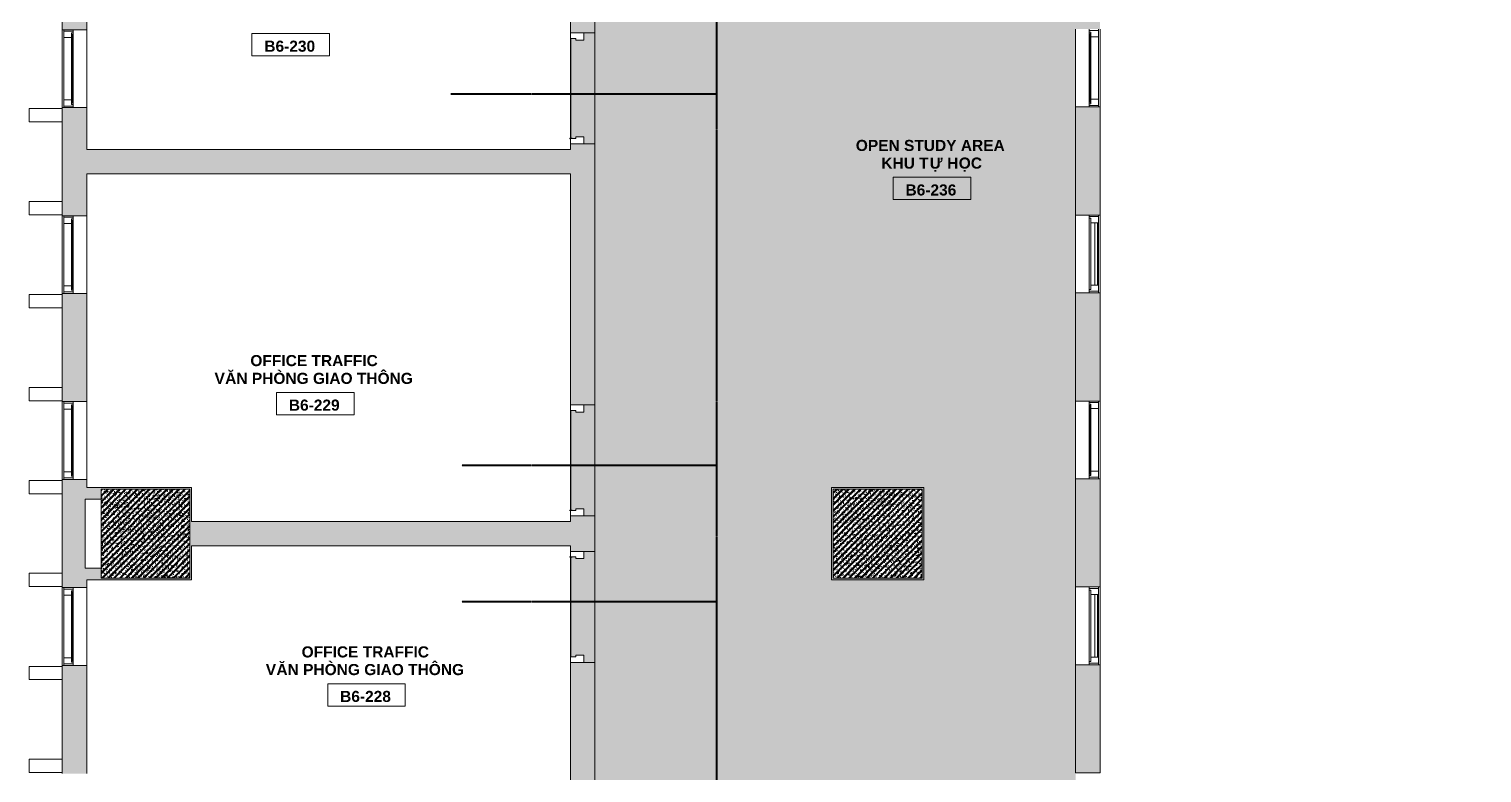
# Model space of a CAD drawing. Header units: millimetres. Extents: x -31340 to 17660, y 19597 to 75297.
# Drawn here: x -31340 to -18242, y 51992 to 58692 of the extents above; entities that cross this region are included whole.
import ezdxf

# ---------------------------------------------------------------- set-up
doc = ezdxf.new("R2010")
doc.units = ezdxf.units.MM
doc.linetypes.add('Dash', pattern=[6.35, 3.175, -3.175])
doc.linetypes.add('dash 1-1', pattern=[2, 1, -1])
for name, color, linetype, lineweight in [('A-AREA-IDEN', 2, 'Continuous', 9), ('A-DETL', 90, 'Continuous', 5), ('A-DOOR', 31, 'Continuous', 5), ('A-DOOR-FRAM', 31, 'Continuous', 5), ('A-FLOR', 192, 'Continuous', 5), ('A-FLOR-PATT', 8, 'Continuous', 5), ('A-GLAZ', 151, 'Continuous', 5), ('A-GLAZ-CWMG', 51, 'Continuous', 5), ('A-GLAZ-HDLN', 1, 'Dash', 5), ('A-WALL', 113, 'Continuous', 5), ('A-WALL-PATT', 111, 'Continuous', 5), ('S-COLS', 52, 'Continuous', 5)]:
    doc.layers.add(name, color=color, linetype=linetype, lineweight=lineweight)
doc.styles.add('Arial_B', font='arialbd.ttf', dxfattribs={"height": 100})
doc.styles.add('Arial_B_1', font='arialbd.ttf', dxfattribs={"height": 100})
pattern_1 = [(50, (0, 0), (63.763904, -5.57885), [6.668, -73.343]), (355, (0, 0), (-12.334876, 66.869514), [5.334, -58.674]), (100.451, (5.314, -0.465), (51.43036, 61.29098), [5.667, -62.332]), (46.184, (0, 17.78), (94.87722, -14.71484), [10.001, -110.014]), (96.636, (7.91, 16.55), (83.09115, 86.5993), [8.5, -93.497]), (351.184, (0, 17.78), (83.09204, 86.59928), [8.001, -88.011]), (21, (8.89, 13.335), (53.064487, -35.792726), [6.667, -73.342]), (326, (8.89, 13.335), (21.63066, 64.46546), [5.334, -58.674]), (71.451, (13.31, 10.35), (74.69646, 28.67237), [5.667, -62.332]), (37.5, (0, 0), (1.080413, 29.594271), [1.676, -56.286, 1.676, -57.887, -58.896]), (37.5, (0, 0), (1.080413, 29.594271), [-117.526, 1.676, -57.22]), (7.5, (0, 0), (23.386368, 35.063507), [1.676, -32.283, 1.676, -54.953, -22.447]), (7.5, (0, 0), (23.386368, 35.063507), [-90.589, 1.676, -20.771]), (327.5, (-19.825, 0), (47.456567, -2.005468), [1.676, -20.549, 1.676, -67.666, -92.011]), (327.5, (-19.825, 0), (47.456567, -2.005468), [-91.567, 1.676, -90.335]), (317.5, (-28.715, 0), (51.844948, 8.89904), [1.676, -27.216, 1.676, -44.374, -65.342]), (317.5, (-28.715, 0), (51.844948, 8.89904), [-74.943, 1.676, -63.665]), (45, (0, 0), (-26.715908, 26.715908), []), (45, (0, 10.89), (-26.715908, 26.715908), [])]

# ---------------------------------------------------------------- blocks, each defined once
blk = doc.blocks.new('DP3-D301 - DP3-D301-9166699-2nd Traffic Floor Plan - Pedestrian')
at = {"layer": 'A-DOOR'}
for p, q in [((447, -94), (447, -113)), ((450, -94), (447, -94)), ((450, -108), (450, -94))]:
    blk.add_line(p, q, dxfattribs=at)
for centre, radius, start, end in [((450, -113), 3, 180, 69.3211), ((450, -113), 3, 238.6638, 311.9935), ((450, -113), 3, 238.6638, 311.9935), ((450, -113), 3, 238.6638, 311.9935), ((450, -113), 3, 238.6638, 311.9935), ((450, -113), 3, 238.6638, 311.9935), ((450, -113), 3, 238.6638, 311.9935), ((450, -113), 3, 238.6638, 311.9935), ((452, -108), 2.19, 183.0662, 239.0753)]:
    blk.add_arc(centre, radius, start, end, dxfattribs=at)
at = {"layer": 'A-DOOR-FRAM'}
for p, q in [((-500, 10), (-435, 10)), ((-435, 10), (-435, -60)), ((435, 10), (500, 10)), ((435, -60), (435, 10)), ((-450, -110), (-500, -110)), ((-450, -60), (-450, -110)), ((-435, -60), (-450, -60)), ((450, -60), (435, -60)), ((450, -94), (450, -60)), ((500, -110), (451, -110))]:
    blk.add_line(p, q, dxfattribs=at)
blk = doc.blocks.new('DP3-D301 - DP3-D301-9166700-2nd Traffic Floor Plan - Pedestrian')
at = {"layer": 'A-DOOR'}
for p, q in [((447, 113), (447, 94)), ((447, 94), (450, 94)), ((450, 94), (450, 108))]:
    blk.add_line(p, q, dxfattribs=at)
for centre, radius, start, end in [((450, 113), 3, 290.6789, 180), ((450, 113), 3, 48.0065, 121.3362), ((450, 113), 3, 48.0065, 121.3362), ((450, 113), 3, 48.0065, 121.3362), ((450, 113), 3, 48.0065, 121.3362), ((450, 113), 3, 48.0065, 121.3362), ((450, 113), 3, 48.0065, 121.3362), ((450, 113), 3, 48.0065, 121.3362), ((452, 108), 2.19, 120.9247, 176.9338)]:
    blk.add_arc(centre, radius, start, end, dxfattribs=at)
at = {"layer": 'A-DOOR-FRAM'}
for p, q in [((-450, 110), (-500, 110)), ((-450, 60), (-450, 110)), ((-435, 60), (-450, 60)), ((-435, -10), (-435, 60)), ((450, 60), (435, 60)), ((435, 60), (435, -10)), ((450, 94), (450, 60)), ((500, 110), (451, 110)), ((-500, -10), (-435, -10)), ((435, -10), (500, -10))]:
    blk.add_line(p, q, dxfattribs=at)
blk = doc.blocks.new('VGU_CLUSTER_W1A - W2A - W3A - W4 - W5C - W6 - VGU_CLUSTER_W1A-8561551-2nd Traffic Floor Plan - Pedestrian')
at = {"layer": 'A-GLAZ', "lineweight": 9}
for p, q in [((-337, 95), (-350, 95)), ((-350, 12), (-337, 12)), ((-337, 95), (-337, 12)), ((-281, 95), (-337, 95)), ((-337, 12), (-337, 95)), ((-337, 12), (-322, 12)), ((-322, 12), (-322, 28)), ((-322, 28), (-281, 28)), ((-281, 28), (-281, 95)), ((281, 88), (-281, 88)), ((-281, 88), (-281, 63)), ((-281, 63), (281, 63)), ((337, 95), (281, 95)), ((281, 95), (281, 28)), ((281, 63), (281, 88)), ((281, 28), (322, 28)), ((322, 28), (322, 12)), ((322, 12), (337, 12)), ((337, 12), (337, 95)), ((350, 95), (337, 95)), ((337, 95), (337, 12)), ((337, 12), (350, 12))]:
    blk.add_line(p, q, dxfattribs=at)
at = {"layer": 'A-GLAZ'}
for p, q in [((-322, 12), (322, 12)), ((281, 95), (-281, 95)), ((-281, 28), (281, 28))]:
    blk.add_line(p, q, dxfattribs=at)
at = {"layer": 'A-GLAZ-HDLN'}
for p in [(-13, 12), (13, 12)]:
    blk.add_line(p, (0, 12), dxfattribs=at)
blk = doc.blocks.new('VGU_CLUSTER_W1C - W2C - VGU_CLUSTER_W1C-8560554-2nd Traffic Floor Plan - Pedestrian')
at = {"layer": 'A-GLAZ', "lineweight": 9}
for p, q in [((-337, 95), (-350, 95)), ((-350, 12), (-337, 12)), ((-337, 95), (-337, 12)), ((-281, 95), (-337, 95)), ((-337, 12), (-337, 95)), ((-337, 12), (-322, 12)), ((-322, 12), (-322, 28)), ((-322, 28), (-281, 28)), ((-281, 28), (-311, 28)), ((-311, 28), (-311, 21)), ((-311, 21), (-251, 21)), ((-251, 21), (-251, 28)), ((251, 28), (251, 21)), ((251, 21), (311, 21)), ((337, 95), (281, 95)), ((281, 28), (322, 28)), ((311, 28), (281, 28)), ((311, 21), (311, 28)), ((322, 28), (322, 12)), ((322, 12), (337, 12)), ((337, 12), (337, 95)), ((350, 95), (337, 95)), ((337, 95), (337, 12)), ((337, 12), (350, 12))]:
    blk.add_line(p, q, dxfattribs=at)
at = {"layer": 'A-GLAZ'}
for p, q in [((-322, 12), (322, 12)), ((-281, 95), (281, 95)), ((-281, 95), (-281, 28)), ((281, 28), (-281, 28)), ((-251, 21), (251, 21)), ((281, 95), (281, 28))]:
    blk.add_line(p, q, dxfattribs=at)
blk = doc.blocks.new('VGU_CLUSTER_W1C - W2C - VGU_CLUSTER_W1C-8570440-2nd Traffic Floor Plan - Pedestrian')
at = {"layer": 'A-GLAZ', "lineweight": 9}
for p, q in [((-350, -12), (-337, -12)), ((-337, -95), (-350, -95)), ((-337, -12), (-322, -12)), ((-337, -95), (-337, -12)), ((-337, -12), (-337, -95)), ((-281, -95), (-337, -95)), ((-322, -12), (-322, -28)), ((-322, -28), (-281, -28)), ((-311, -21), (-251, -21)), ((-311, -28), (-311, -21)), ((-281, -28), (-311, -28)), ((-251, -21), (-251, -28)), ((251, -21), (311, -21)), ((251, -28), (251, -21)), ((281, -28), (322, -28)), ((311, -28), (281, -28)), ((337, -95), (281, -95)), ((311, -21), (311, -28)), ((322, -12), (337, -12)), ((322, -28), (322, -12)), ((337, -12), (337, -95)), ((337, -12), (350, -12)), ((337, -95), (337, -12)), ((350, -95), (337, -95))]:
    blk.add_line(p, q, dxfattribs=at)
at = {"layer": 'A-GLAZ'}
for p, q in [((-322, -12), (322, -12)), ((-281, -28), (281, -28)), ((-281, -28), (-281, -95)), ((281, -95), (-281, -95)), ((-251, -21), (251, -21)), ((281, -28), (281, -95))]:
    blk.add_line(p, q, dxfattribs=at)
blk = doc.blocks.new('Room Tag - Room Tag-8377849-2nd Traffic Floor Plan - Pedestrian')
at = {"layer": 'A-AREA-IDEN'}
for p, q in [((-7, -0.80625), (-7, -4.80625)), ((-7, -0.80625), (7, -0.80625)), ((7, -0.80625), (7, -4.80625)), ((-7, -4.80625), (7, -4.80625))]:
    blk.add_line(p, q, dxfattribs=at)

msp = doc.modelspace()

# ---------------------------------------------------------------- hatches: boundary and pattern name
at = {"layer": 'A-FLOR-PATT'}
h = msp.add_hatch(color=11, dxfattribs=at)
h.paths.add_polyline_path([(-5115, 20117), (-3805, 20117), (-3805, 21062), (-3375, 21062), (-3375, 22637), (-3272, 22637), (-3274, 22638), (-3275, 22640), (-3275, 22699), (-3274, 22701), (-3272, 22702), (-3208, 22702), (-3206, 22701), (-3205, 22699), (-3205, 22690), (-3204, 22688), (-3202, 22687), (-3158, 22687), (-3156, 22686), (-3155, 22684), (-3155, 22640), (-3156, 22638), (-3158, 22637), (-3155, 22637), (-3155, 23584), (-3171, 23584), (-3171, 23587), (-3202, 23587), (-3204, 23586), (-3205, 23584), (-3205, 23575), (-3206, 23573), (-3208, 23572), (-3272, 23572), (-3274, 23573), (-3275, 23575), (-3275, 23634), (-3274, 23636), (-3272, 23637), (-3375, 23637), (-3375, 26947), (-3790, 26947), (-3790, 26932), (-3805, 26932), (-3805, 27762), (-3790, 27762), (-3790, 27747), (-3375, 27747), (-3375, 27847), (-3372, 27847), (-3374, 27848), (-3375, 27850), (-3375, 27894), (-3374, 27896), (-3372, 27897), (-3360, 27897), (-3360, 28497), (-3372, 28497), (-3374, 28498), (-3375, 28500), (-3375, 28544), (-3374, 28546), (-3372, 28547), (-3375, 28547), (-3375, 31072), (2875, 31072), (2875, 24752), (3975, 24752), (3975, 24742), (5975, 24742), (5975, 24752), (6145, 24752), (6145, 31132), (6408, 31132), (6406, 31133), (6405, 31135), (6405, 31194), (6406, 31196), (6408, 31197), (6472, 31197), (6474, 31196), (6475, 31194), (6475, 31185), (6476, 31183), (6479, 31182), (6509, 31182), (6509, 31185), (6525, 31185), (6525, 32979), (6509, 32979), (6509, 32982), (6478, 32982), (6476, 32981), (6475, 32979), (6475, 32970), (6474, 32968), (6472, 32967), (6408, 32967), (6406, 32968), (6405, 32970), (6405, 33029), (6406, 33031), (6408, 33032), (6145, 33032), (6145, 34042), (-2975, 34042), (-2975, 33532), (-3805, 33532), (-3805, 54562), (-2975, 54562), (-2975, 54052), (-1290, 54052), (-1290, 54789), (-1292, 54787), (-1294, 54787), (-1295, 54788), (-1295, 54792), (-1293, 54793), (-1290, 54793), (-1290, 60432), (-1625, 60432), (-1625, 60532), (-1690, 60532), (-1690, 60602), (-1675, 60602), (-1675, 60636), (-1678, 60636), (-1677, 60657), (-1676, 60658), (-1672, 60657), (-1672, 60655), (-1673, 60653), (-1673, 60652), (-1290, 60652), (-1291, 66510), (-1292, 66509), (-1295, 66509), (-1295, 66510), (-1295, 66514), (-1293, 66515), (-1274, 66515), (-1274, 66512), (-1105, 66512), (-1105, 65972), (4458, 65973), (4457, 65974), (4458, 65977), (4458, 65977), (4462, 65977), (4463, 65975), (4463, 65972), (5957, 65972), (5958, 65977), (5959, 65978), (5963, 65977), (5963, 65974), (5962, 65973), (5962, 65972), (8558, 65973), (8557, 65974), (8558, 65977), (8558, 65977), (8562, 65977), (8563, 65975), (8563, 65972), (10057, 65972), (10058, 65977), (10059, 65978), (10063, 65977), (10063, 65974), (10062, 65973), (10062, 65972), (13510, 65972), (13510, 68712), (11640, 68712), (11640, 68812), (11575, 68812), (11575, 68882), (11590, 68882), (11590, 68917), (10693, 68917), (10693, 68916), (10690, 68916), (10690, 68882), (10705, 68882), (10705, 68812), (10640, 68812), (10640, 68712), (10320, 68712), (10320, 68815), (10319, 68813), (10317, 68812), (10258, 68812), (10256, 68813), (10255, 68815), (10255, 68879), (10256, 68881), (10258, 68882), (10267, 68882), (10269, 68883), (10270, 68885), (10270, 68916), (10267, 68916), (10267, 68927), (9370, 68927), (9370, 68885), (9371, 68883), (9373, 68882), (9382, 68882), (9384, 68881), (9385, 68879), (9385, 68815), (9384, 68813), (9382, 68812), (9323, 68812), (9321, 68813), (9320, 68815), (9320, 68712), (5545, 68712), (5545, 68815), (5544, 68813), (5542, 68812), (5483, 68812), (5481, 68813), (5480, 68815), (5480, 68879), (5481, 68881), (5483, 68882), (5492, 68882), (5494, 68883), (5495, 68885), (5495, 68927), (4698, 68927), (4698, 68916), (4695, 68916), (4695, 68885), (4696, 68883), (4698, 68882), (4707, 68882), (4709, 68881), (4710, 68879), (4710, 68815), (4709, 68813), (4707, 68812), (4648, 68812), (4646, 68813), (4645, 68815), (4645, 68712), (-1105, 68712), (-1105, 68312), (-1274, 68312), (-1274, 68309), (-1295, 68310), (-1296, 68310), (-1295, 68315), (-1292, 68315), (-1291, 68314), (-1290, 68314), (-1290, 68712), (-3375, 68712), (-3375, 71542), (-2875, 71542), (-2875, 71492), (-2860, 71492), (-2860, 71422), (-2925, 71422), (-2925, 71412), (-1925, 71412), (-1925, 71422), (-1990, 71422), (-1990, 71492), (-1975, 71492), (-1975, 71526), (-1978, 71526), (-1977, 71547), (-1976, 71548), (-1972, 71547), (-1972, 71544), (-1973, 71543), (-1973, 71542), (-1435, 71542), (-1435, 73062), (-1980, 73062), (-1980, 73132), (-1965, 73132), (-1965, 73182), (-1915, 73182), (-1915, 73192), (-2915, 73192), (-2915, 73182), (-2866, 73182), (-2868, 73184), (-2868, 73186), (-2867, 73187), (-2863, 73187), (-2862, 73185), (-2862, 73166), (-2865, 73166), (-2865, 73132), (-2850, 73132), (-2850, 73062), (-3375, 73062), (-3375, 73832), (-3805, 73832), (-3805, 74777), (-5175, 74777), (-5175, 73062), (-5470, 73062), (-5470, 73132), (-5455, 73132), (-5455, 73166), (-5458, 73166), (-5457, 73187), (-5456, 73188), (-5452, 73187), (-5452, 73184), (-5453, 73183), (-5453, 73182), (-5405, 73182), (-5405, 73192), (-6405, 73192), (-6405, 73182), (-6355, 73182), (-6355, 73132), (-6340, 73132), (-6340, 73062), (-6405, 73062), (-6405, 71542), (-5175, 71542), (-5175, 68702), (-5890, 68702), (-5890, 68712), (-7090, 68712), (-7090, 68702), (-8290, 68702), (-8290, 68712), (-9490, 68712), (-9490, 68702), (-10205, 68702), (-10205, 68712), (-11390, 68712), (-11390, 69677), (-11539, 69677), (-11537, 69675), (-11537, 69673), (-11538, 69672), (-11542, 69672), (-11543, 69674), (-11543, 69677), (-12830, 69677), (-12830, 68712), (-20045, 68712), (-20045, 69677), (-20224, 69677), (-20222, 69675), (-20222, 69673), (-20223, 69672), (-20227, 69672), (-20228, 69674), (-20228, 69677), (-21722, 69677), (-21722, 69672), (-21723, 69671), (-21727, 69672), (-21728, 69674), (-21727, 69676), (-21727, 69677), (-21905, 69677), (-21905, 68712), (-23495, 68712), (-23495, 70787), (-24439, 70787), (-24437, 70785), (-24437, 70783), (-24438, 70782), (-24442, 70782), (-24443, 70784), (-24443, 70803), (-24440, 70803), (-24440, 70837), (-24455, 70837), (-24455, 70907), (-24390, 70907), (-24390, 71002), (-25390, 71002), (-25390, 70907), (-25325, 70907), (-25325, 70837), (-25340, 70837), (-25340, 70787), (-26240, 70787), (-26240, 68707), (-26340, 68707), (-26340, 68642), (-26410, 68642), (-26410, 68657), (-26455, 68657), (-26455, 67760), (-26444, 67760), (-26444, 67757), (-26410, 67757), (-26410, 67772), (-26340, 67772), (-26340, 67707), (-26240, 67707), (-26240, 65357), (-26340, 65357), (-26340, 65292), (-26406, 65292), (-26406, 65307), (-26455, 65307), (-26455, 64410), (-26444, 64410), (-26444, 64407), (-26406, 64407), (-26406, 64422), (-26340, 64422), (-26340, 64357), (-26240, 64357), (-26240, 64037), (-26340, 64037), (-26340, 63972), (-26410, 63972), (-26410, 63987), (-26444, 63987), (-26444, 63984), (-26455, 63984), (-26455, 63087), (-26410, 63087), (-26410, 63102), (-26340, 63102), (-26340, 63037), (-26240, 63037), (-26240, 60552), (-26056, 60552), (-26058, 60554), (-26058, 60556), (-26057, 60557), (-26053, 60557), (-26052, 60555), (-26052, 60536), (-26055, 60536), (-26055, 60502), (-26040, 60502), (-26040, 60432), (-26240, 60432), (-26240, 58657), (-26340, 58657), (-26340, 58592), (-26410, 58592), (-26410, 58607), (-26455, 58607), (-26455, 57710), (-26444, 57710), (-26444, 57707), (-26410, 57707), (-26410, 57722), (-26340, 57722), (-26340, 57657), (-26240, 57657), (-26240, 55307), (-26340, 55307), (-26340, 55242), (-26410, 55242), (-26410, 55257), (-26455, 55257), (-26455, 54360), (-26444, 54360), (-26444, 54357), (-26410, 54357), (-26410, 54372), (-26340, 54372), (-26340, 54307), (-26240, 54307), (-26240, 53987), (-26340, 53987), (-26340, 53922), (-26410, 53922), (-26410, 53937), (-26444, 53937), (-26444, 53934), (-26455, 53934), (-26455, 53037), (-26410, 53037), (-26410, 53052), (-26340, 53052), (-26340, 52987), (-26240, 52987), (-26240, 48607), (-26340, 48607), (-26340, 48542), (-26410, 48542), (-26410, 48557), (-26455, 48557), (-26455, 47660), (-26444, 47660), (-26444, 47657), (-26410, 47657), (-26410, 47672), (-26340, 47672), (-26340, 47607), (-26240, 47607), (-26240, 47287), (-26340, 47287), (-26340, 47222), (-26410, 47222), (-26410, 47237), (-26444, 47237), (-26444, 47234), (-26455, 47234), (-26455, 46337), (-26410, 46337), (-26410, 46352), (-26340, 46352), (-26340, 46287), (-26240, 46287), (-26240, 41907), (-26340, 41907), (-26340, 41842), (-26410, 41842), (-26410, 41857), (-26455, 41857), (-26455, 40960), (-26444, 40960), (-26444, 40957), (-26410, 40957), (-26410, 40972), (-26340, 40972), (-26340, 40907), (-26240, 40907), (-26240, 40587), (-26340, 40587), (-26340, 40522), (-26410, 40522), (-26410, 40537), (-26444, 40537), (-26444, 40534), (-26455, 40534), (-26455, 39637), (-26410, 39637), (-26410, 39652), (-26340, 39652), (-26340, 39587), (-26240, 39587), (-26240, 35207), (-26340, 35207), (-26340, 35142), (-26410, 35142), (-26410, 35157), (-26455, 35157), (-26455, 34260), (-26444, 34260), (-26444, 34257), (-26410, 34257), (-26410, 34272), (-26340, 34272), (-26340, 34207), (-26240, 34207), (-26240, 33887), (-26340, 33887), (-26340, 33822), (-26410, 33822), (-26410, 33837), (-26444, 33837), (-26444, 33834), (-26455, 33834), (-26455, 32937), (-26410, 32937), (-26410, 32952), (-26340, 32952), (-26340, 32887), (-26240, 32887), (-26240, 28507), (-26340, 28507), (-26340, 28442), (-26410, 28442), (-26410, 28457), (-26455, 28457), (-26455, 27560), (-26444, 27560), (-26444, 27557), (-26410, 27557), (-26410, 27572), (-26340, 27572), (-26340, 27507), (-26240, 27507), (-26240, 27187), (-26340, 27187), (-26340, 27122), (-26410, 27122), (-26410, 27137), (-26444, 27137), (-26444, 27134), (-26455, 27134), (-26455, 26237), (-26410, 26237), (-26410, 26252), (-26340, 26252), (-26340, 26187), (-26240, 26187), (-26240, 24107), (-25355, 24107), (-25355, 24007), (-25290, 24007), (-25290, 23937), (-25305, 23937), (-25305, 23891), (-24408, 23891), (-24408, 23903), (-24405, 23903), (-24405, 23937), (-24420, 23937), (-24420, 24007), (-24355, 24007), (-24355, 24107), (-24105, 24107), (-24105, 31072), (-23275, 31072), (-23275, 30077), (-23126, 30077), (-23128, 30079), (-23128, 30081), (-23127, 30082), (-23123, 30082), (-23122, 30080), (-23122, 30077), (-21628, 30078), (-21627, 30082), (-21626, 30083), (-21622, 30082), (-21622, 30079), (-21623, 30078), (-21623, 30077), (-21475, 30077), (-21475, 31072), (-12095, 31072), (-12095, 30077), (-11947, 30078), (-11948, 30079), (-11947, 30082), (-11947, 30082), (-11943, 30082), (-11942, 30080), (-11942, 30077), (-10448, 30077), (-10447, 30082), (-10446, 30083), (-10442, 30082), (-10442, 30079), (-10443, 30078), (-10443, 30077), (-10295, 30077), (-10295, 31072), (-6625, 31072), (-6625, 31352), (-6525, 31352), (-6525, 31417), (-6455, 31417), (-6455, 31402), (-6421, 31402), (-6421, 31405), (-6400, 31404), (-6399, 31404), (-6400, 31399), (-6402, 31399), (-6404, 31400), (-6405, 31400), (-6405, 31072), (-5175, 31072), (-5175, 26557), (-6920, 26557), (-6920, 24957), (-5175, 24957), (-5175, 20117)])
h.paths.add_polyline_path([(-3158, 23587), (-3155, 23587), (-3155, 23588), (-3155, 23637), (-3158, 23637), (-3156, 23636), (-3155, 23634), (-3155, 23589), (-3156, 23588), (-3158, 23587)])
h.paths.add_polyline_path([(-3555, 30424), (-3555, 30445), (-3515, 30471), (-3504, 30478), (-3494, 30488), (-3491, 30497), (-3490, 30507), (-3490, 30530), (-3555, 30530), (-3555, 30548), (-3407, 30548), (-3407, 30484), (-3411, 30455), (-3416, 30446), (-3425, 30439), (-3436, 30434), (-3448, 30433), (-3462, 30435), (-3474, 30443), (-3483, 30455), (-3488, 30474), (-3496, 30463), (-3515, 30448), (-3520, 30445)])
h.paths.add_polyline_path([(-3448, 30451), (-3438, 30454), (-3432, 30459), (-3427, 30469), (-3425, 30484), (-3425, 30530), (-3471, 30530), (-3471, 30488), (-3469, 30467), (-3461, 30455), (-3454, 30453)])
h.paths.add_polyline_path([(-3407, 30580), (-3555, 30580), (-3555, 30599), (-3485, 30599), (-3485, 30677), (-3555, 30677), (-3555, 30696), (-3407, 30696), (-3407, 30677), (-3467, 30677), (-3467, 30599), (-3407, 30599)])
h.paths.add_polyline_path([(6522, 31132), (6525, 31132), (6525, 31134), (6525, 31133)])
h.paths.add_polyline_path([(6525, 31179), (6525, 31182), (6524, 31182), (6522, 31182), (6524, 31181), (6525, 31179)])
h.paths.add_polyline_path([(6524, 32982), (6525, 32983), (6525, 32984), (6524, 32983), (6522, 32982)])
h.paths.add_polyline_path([(6525, 33029), (6525, 33032), (6522, 33032), (6524, 33031)])
h.paths.add_polyline_path([(-6455, 33187), (-6525, 33187), (-6525, 33252), (-6625, 33252), (-6625, 33532), (-10605, 33532), (-10605, 35747), (-23275, 35747), (-23275, 33532), (-24105, 33532), (-24105, 34362), (-23495, 34362), (-23495, 35747), (-24105, 35747), (-24105, 35967), (-21905, 35967), (-21905, 61417), (-23275, 61417), (-23275, 60432), (-24270, 60432), (-24270, 60502), (-24255, 60502), (-24255, 60536), (-24258, 60536), (-24257, 60557), (-24256, 60558), (-24252, 60557), (-24252, 60555), (-24253, 60553), (-24253, 60552), (-24105, 60552), (-24105, 61637), (-21905, 61637), (-21905, 66412), (-5175, 66412), (-5175, 60652), (-3805, 60652), (-3805, 61262), (-2975, 61262), (-2975, 60652), (-2575, 60652), (-2575, 60602), (-2560, 60602), (-2560, 60532), (-2625, 60532), (-2625, 60432), (-5175, 60432), (-5175, 33532), (-6405, 33532), (-6405, 33203), (-6403, 33205), (-6401, 33205), (-6400, 33204), (-6400, 33200), (-6402, 33199), (-6421, 33199), (-6421, 33202), (-6455, 33202), (-6455, 33199)])
h.paths.add_polyline_path([(-16490, 33532), (-17305, 33532), (-17305, 34362), (-16475, 34362), (-16475, 33532)])
h.paths.add_polyline_path([(-23290, 40332), (-24105, 40332), (-24105, 41162), (-23275, 41162), (-23275, 40332)])
h.paths.add_polyline_path([(-3985, 46554), (-3985, 46575), (-3945, 46601), (-3934, 46608), (-3924, 46618), (-3921, 46627), (-3920, 46637), (-3920, 46660), (-3985, 46660), (-3985, 46678), (-3837, 46678), (-3837, 46614), (-3841, 46585), (-3846, 46576), (-3855, 46569), (-3866, 46564), (-3878, 46563), (-3892, 46565), (-3904, 46573), (-3913, 46585), (-3918, 46604), (-3926, 46593), (-3945, 46578), (-3950, 46575)])
h.paths.add_polyline_path([(-3878, 46581), (-3869, 46583), (-3862, 46589), (-3857, 46599), (-3855, 46618), (-3855, 46660), (-3902, 46660), (-3901, 46614), (-3899, 46597), (-3891, 46585), (-3884, 46583)])
h.paths.add_polyline_path([(-3837, 46710), (-3985, 46710), (-3985, 46729), (-3915, 46729), (-3915, 46807), (-3985, 46807), (-3985, 46826), (-3837, 46826), (-3837, 46807), (-3897, 46807), (-3897, 46729), (-3837, 46729)])
h.paths.add_polyline_path([(-23290, 47032), (-24105, 47032), (-24105, 47862), (-23275, 47862), (-23275, 47032)])
h.paths.add_polyline_path([(-24105, 53732), (-24105, 54562), (-23275, 54562), (-23275, 53732), (-24090, 53732)])
h.paths.add_polyline_path([(-3790, 65882), (-3805, 65882), (-3805, 66412), (-2975, 66412), (-2975, 65882), (-3349, 65882)])
h.paths.add_polyline_path([(-24083, 65882), (-24105, 65882), (-24105, 66412), (-23275, 66412), (-23275, 65882), (-23495, 65882)])
h.paths.add_polyline_path([(6160, 67532), (6145, 67532), (6145, 68347), (6975, 68347), (6975, 67532), (6960, 67532)])
h.paths.add_polyline_path([(-2833, 68532), (-2851, 68532), (-2851, 68680), (-2787, 68680), (-2758, 68676), (-2748, 68670), (-2742, 68662), (-2737, 68651), (-2736, 68639), (-2738, 68625), (-2746, 68613), (-2758, 68604), (-2777, 68599), (-2766, 68591), (-2751, 68572), (-2727, 68532), (-2748, 68532), (-2771, 68568), (-2781, 68583), (-2791, 68593), (-2800, 68596), (-2810, 68597), (-2833, 68597), (-2833, 68596)])
h.paths.add_polyline_path([(-2883, 68532), (-2902, 68532), (-2902, 68602), (-2980, 68602), (-2980, 68532), (-2999, 68532), (-2999, 68680), (-2980, 68680), (-2980, 68620), (-2902, 68620), (-2902, 68680), (-2883, 68680), (-2883, 68597)])
h.paths.add_polyline_path([(-2833, 68615), (-2787, 68616), (-2770, 68618), (-2758, 68626), (-2754, 68639), (-2756, 68648), (-2762, 68655), (-2772, 68660), (-2791, 68662), (-2833, 68662)])
h.paths.add_polyline_path([(4745, 68932), (6145, 68932), (6145, 71422), (5545, 71422), (5545, 71525), (5544, 71523), (5542, 71522), (5483, 71522), (5481, 71523), (5480, 71525), (5480, 71589), (5481, 71591), (5483, 71592), (5492, 71592), (5494, 71593), (5495, 71595), (5495, 71639), (5496, 71641), (5498, 71642), (5542, 71642), (5544, 71641), (5545, 71639), (5545, 71642), (6145, 71642), (6145, 74777), (4545, 74777), (4545, 71642), (4645, 71642), (4645, 71639), (4646, 71641), (4648, 71642), (4692, 71642), (4694, 71640), (4695, 71640), (4694, 71642), (4692, 71644), (4692, 71646), (4693, 71647), (4697, 71647), (4698, 71645), (4698, 71626), (4695, 71626), (4695, 71595), (4696, 71593), (4698, 71592), (4707, 71592), (4709, 71591), (4710, 71589), (4710, 71525), (4709, 71523), (4707, 71522), (4648, 71522), (4646, 71523), (4645, 71525), (4645, 71422), (4545, 71422), (4545, 68932), (4694, 68932), (4692, 68934), (4692, 68936), (4693, 68937), (4697, 68937), (4698, 68935), (4698, 68932)])
h.paths.add_polyline_path([(6085, 69102), (5585, 69102), (5585, 71102), (6085, 71102), (6085, 70217)])
h.paths.add_polyline_path([(5901, 71817), (5585, 71817), (5585, 73817), (6085, 73817), (6085, 71817)])
at = {"layer": 'A-WALL-PATT'}
h = msp.add_hatch(color=256, dxfattribs=at)
h.paths.add_polyline_path([(-21685, 35967), (-21685, 36217), (-21905, 36217), (-21905, 35967), (-21849, 35967)])
h.paths.add_polyline_path([(-21905, 36917), (-21685, 36917), (-21685, 37892), (-21905, 37892), (-21905, 37380)])
h.paths.add_polyline_path([(-21905, 38592), (-21685, 38592), (-21685, 39567), (-21905, 39567)])
h.paths.add_polyline_path([(-21685, 40267), (-21685, 41242), (-21905, 41242), (-21905, 40267), (-21849, 40267)])
h.paths.add_polyline_path([(-21849, 41942), (-21685, 41942), (-21685, 42917), (-21905, 42917), (-21905, 41942)])
h.paths.add_polyline_path([(-21685, 43617), (-21685, 44592), (-21905, 44592), (-21905, 43617)])
h.paths.add_polyline_path([(-21905, 45292), (-21685, 45292), (-21685, 46267), (-21905, 46267)])
h.paths.add_polyline_path([(-21905, 46967), (-21685, 46967), (-21685, 47942), (-21905, 47942)])
h.paths.add_polyline_path([(-21905, 48642), (-21685, 48642), (-21685, 49617), (-21905, 49617), (-21905, 49108)])
h.paths.add_polyline_path([(-21905, 50317), (-21685, 50317), (-21685, 51292), (-21905, 51292)])
h.paths.add_polyline_path([(-21685, 51992), (-21685, 52967), (-21905, 52967), (-21905, 51992)])
h.paths.add_polyline_path([(-21905, 53667), (-21685, 53667), (-21685, 54642), (-21905, 54642), (-21905, 53799)])
h.paths.add_polyline_path([(-21685, 55342), (-21685, 56317), (-21905, 56317), (-21905, 55342)])
h.paths.add_polyline_path([(-21905, 57017), (-21685, 57017), (-21685, 57992), (-21905, 57992)])
h.paths.add_polyline_path([(-21849, 58692), (-21685, 58692), (-21685, 59667), (-21905, 59667), (-21905, 58692)])
h.paths.add_polyline_path([(-21849, 60367), (-21685, 60367), (-21685, 62182), (-21905, 62182), (-21905, 60367)])
h = msp.add_hatch(color=256, dxfattribs=at)
h.paths.add_polyline_path([(-31040, 54562), (-30820, 54562), (-30820, 54636), (-31040, 54636)])
h.paths.add_polyline_path([(-31040, 55336), (-30820, 55336), (-30820, 56311), (-31040, 56311), (-31040, 56144)])
h.paths.add_polyline_path([(-30820, 57011), (-30820, 57986), (-31040, 57986), (-31040, 57011)])
h.paths.add_polyline_path([(-30820, 58686), (-30820, 59661), (-31040, 59661), (-31040, 58686)])
h.paths.add_polyline_path([(-30820, 60361), (-30820, 60432), (-31040, 60432), (-31040, 60361)])
h = msp.add_hatch(color=256, dxfattribs=at)
h.paths.add_polyline_path([(-26240, 35967), (-26240, 39587), (-26460, 39587), (-26460, 35967)])
h.paths.add_polyline_path([(-26460, 40587), (-26240, 40587), (-26240, 40907), (-26460, 40907), (-26460, 40605)])
h.paths.add_polyline_path([(-26240, 41907), (-26240, 46287), (-26460, 46287), (-26460, 41907)])
h.paths.add_polyline_path([(-26240, 47287), (-26240, 47607), (-26460, 47607), (-26460, 47287)])
h.paths.add_polyline_path([(-26460, 48607), (-26240, 48607), (-26240, 52987), (-26460, 52987), (-26460, 49108)])
h.paths.add_polyline_path([(-26460, 53987), (-26240, 53987), (-26240, 54307), (-26460, 54307), (-26460, 54037)])
h.paths.add_polyline_path([(-26240, 55307), (-26240, 57657), (-26460, 57657), (-26460, 55307)])
h.paths.add_polyline_path([(-26240, 58657), (-26240, 60407), (-26460, 60407), (-26460, 58657)])
for points in [[(-30820, 57387), (-26460, 57387), (-26460, 57607), (-30820, 57607)], [(-30835, 54457), (-30690, 54457), (-30690, 54562), (-31040, 54562), (-31040, 54457)], [(-29875, 54547), (-29875, 54562), (-30690, 54562), (-30690, 54547), (-29890, 54547)], [(-29890, 53732), (-29875, 53732), (-29875, 54547), (-29890, 54547), (-29890, 53747)], [(-24090, 54547), (-23275, 54547), (-23275, 54562), (-24105, 54562), (-24105, 54547)], [(-24090, 53732), (-24090, 54547), (-24105, 54547), (-24105, 53732)], [(-23275, 53732), (-23275, 54547), (-23290, 54547), (-23290, 53732)], [(-30835, 54457), (-31040, 54457), (-31040, 53837), (-30835, 53837)], [(-29875, 54037), (-26460, 54037), (-26460, 54257), (-29875, 54257)], [(-30835, 53732), (-30690, 53732), (-30690, 53837), (-31040, 53837), (-31040, 53732)], [(-30690, 53732), (-29890, 53732), (-29890, 53747), (-30690, 53747)], [(-23290, 53747), (-24090, 53747), (-24090, 53732), (-23290, 53732)]]:
    msp.add_hatch(color=256, dxfattribs=at).paths.add_polyline_path(points)
h = msp.add_hatch(color=256, dxfattribs=at)
h.paths.add_polyline_path([(-31040, 47862), (-30820, 47862), (-30820, 47936), (-31040, 47936), (-31040, 47935)])
h.paths.add_polyline_path([(-31040, 48636), (-30820, 48636), (-30820, 49611), (-31040, 49611), (-31040, 49108)])
h.paths.add_polyline_path([(-30820, 50311), (-30820, 51286), (-31040, 51286), (-31040, 50311)])
h.paths.add_polyline_path([(-30820, 51986), (-30820, 52961), (-31040, 52961), (-31040, 51986)])
h.paths.add_polyline_path([(-30820, 53661), (-30820, 53732), (-31040, 53732), (-31040, 53661)])
at = {"layer": 'S-COLS'}
h = msp.add_hatch(dxfattribs=at)
h.set_pattern_fill('FP_1', color=256, style=0, pattern_type=2)
h.set_pattern_definition(pattern_1)
h.paths.add_polyline_path([(-30690, 53747), (-29890, 53747), (-29890, 54547), (-30690, 54547), (-30690, 53799)])
h = msp.add_hatch(dxfattribs=at)
h.set_pattern_fill('FP_1', color=256, style=0, pattern_type=2)
h.set_pattern_definition(pattern_1)
h.paths.add_polyline_path([(-24090, 53747), (-23290, 53747), (-23290, 54547), (-24090, 54547), (-24090, 53799)])

# ---------------------------------------------------------------- linework, layer by layer
at = {"layer": 'A-DETL', "linetype": 'dash 1-1', "lineweight": 40}
for p, q in [((-25140, 32299), (-25140, 67562)), ((-25140, 58107), (-27540, 58107)), ((-25140, 54762), (-27440, 54762)), ((-25140, 53532), (-27440, 53532))]:
    msp.add_line(p, q, dxfattribs=at)
at = {"layer": 'A-FLOR'}
for p, q in [((-26460, 57710), (-26460, 58607)), ((-26455, 58607), (-26455, 57710)), ((-26460, 54360), (-26460, 55257)), ((-26455, 55257), (-26455, 54360)), ((-26460, 53037), (-26460, 53934)), ((-26455, 53934), (-26455, 53037))]:
    msp.add_line(p, q, dxfattribs=at)
at = {"layer": 'A-GLAZ-CWMG'}
for p, q in [((-31040, 57977), (-31340, 57977)), ((-31340, 57977), (-31340, 57857)), ((-31040, 57857), (-31040, 57977)), ((-31340, 57857), (-31040, 57857)), ((-31040, 57140), (-31340, 57140)), ((-31340, 57140), (-31340, 57020)), ((-31040, 57020), (-31040, 57140)), ((-31340, 57020), (-31040, 57020)), ((-31040, 56302), (-31340, 56302)), ((-31340, 56302), (-31340, 56182)), ((-31040, 56182), (-31040, 56302)), ((-31340, 56182), (-31040, 56182)), ((-31040, 55465), (-31340, 55465)), ((-31340, 55465), (-31340, 55345)), ((-31040, 55345), (-31040, 55465)), ((-31340, 55345), (-31040, 55345)), ((-31040, 54627), (-31340, 54627)), ((-31340, 54627), (-31340, 54507)), ((-31040, 54507), (-31040, 54627)), ((-31340, 54507), (-31040, 54507)), ((-31040, 53790), (-31340, 53790)), ((-31340, 53790), (-31340, 53670)), ((-31040, 53670), (-31040, 53790)), ((-31340, 53670), (-31040, 53670)), ((-31040, 52952), (-31340, 52952)), ((-31340, 52952), (-31340, 52832)), ((-31040, 52832), (-31040, 52952)), ((-31340, 52832), (-31040, 52832)), ((-31040, 52115), (-31340, 52115)), ((-31340, 52115), (-31340, 51995)), ((-31040, 51995), (-31040, 52115)), ((-31340, 51995), (-31040, 51995))]:
    msp.add_line(p, q, dxfattribs=at)
at = {"layer": 'A-WALL', "lineweight": 15}
for p, q in [((-26460, 60737), (-26460, 58657)), ((-26240, 58657), (-26240, 60432)), ((-31040, 59661), (-31040, 58686)), ((-30820, 58686), (-30820, 59661)), ((-31040, 58686), (-30820, 58686)), ((-26460, 58657), (-26240, 58657)), ((-31040, 57986), (-31040, 57011)), ((-30820, 57986), (-31040, 57986)), ((-30820, 57607), (-30820, 57986)), ((-21905, 57992), (-21905, 57017)), ((-21685, 57992), (-21905, 57992)), ((-21685, 57017), (-21685, 57992)), ((-26460, 57657), (-26460, 57607)), ((-26240, 57657), (-26460, 57657)), ((-26240, 55307), (-26240, 57657)), ((-26460, 57607), (-30820, 57607)), ((-30820, 57387), (-26460, 57387)), ((-30820, 57011), (-30820, 57387)), ((-26460, 57387), (-26460, 55307)), ((-31040, 57011), (-30820, 57011)), ((-21905, 57017), (-21685, 57017)), ((-31040, 56311), (-31040, 55336)), ((-30820, 56311), (-31040, 56311)), ((-30820, 55336), (-30820, 56311)), ((-21905, 56317), (-21905, 55342)), ((-21685, 56317), (-21905, 56317)), ((-21685, 55342), (-21685, 56317)), ((-31040, 55336), (-30820, 55336)), ((-26460, 55307), (-26240, 55307)), ((-21905, 55342), (-21685, 55342)), ((-31040, 54636), (-31040, 53661)), ((-30820, 54636), (-31040, 54636)), ((-30820, 54562), (-30820, 54636)), ((-21905, 54642), (-21905, 53667)), ((-21685, 54642), (-21905, 54642)), ((-21685, 53667), (-21685, 54642)), ((-29875, 54562), (-30820, 54562)), ((-30690, 54547), (-29890, 54547)), ((-30690, 54457), (-30690, 54547)), ((-29890, 54547), (-29890, 53747)), ((-29875, 54257), (-29875, 54562)), ((-23275, 54562), (-24105, 54562)), ((-24105, 54562), (-24105, 53732)), ((-24090, 54547), (-23290, 54547)), ((-24090, 53747), (-24090, 54547)), ((-23290, 54547), (-23290, 53747)), ((-23275, 53732), (-23275, 54562)), ((-30835, 54457), (-30690, 54457)), ((-30835, 53837), (-30835, 54457)), ((-26460, 54257), (-29875, 54257)), ((-26460, 54307), (-26460, 54257)), ((-26240, 54307), (-26460, 54307)), ((-26240, 53987), (-26240, 54307)), ((-29875, 53732), (-29875, 54037)), ((-29875, 54037), (-26460, 54037)), ((-26460, 54037), (-26460, 53987)), ((-26460, 53987), (-26240, 53987)), ((-30690, 53837), (-30835, 53837)), ((-30690, 53747), (-30690, 53837)), ((-30820, 53732), (-29875, 53732)), ((-30820, 53661), (-30820, 53732)), ((-29890, 53747), (-30690, 53747)), ((-24105, 53732), (-23275, 53732)), ((-23290, 53747), (-24090, 53747)), ((-31040, 53661), (-30820, 53661)), ((-21905, 53667), (-21685, 53667)), ((-31040, 52961), (-31040, 51986)), ((-30820, 52961), (-31040, 52961)), ((-30820, 51986), (-30820, 52961)), ((-26460, 52987), (-26460, 50907)), ((-26240, 52987), (-26460, 52987)), ((-26240, 48607), (-26240, 52987)), ((-21905, 52967), (-21905, 51992)), ((-21685, 52967), (-21905, 52967)), ((-21685, 51992), (-21685, 52967)), ((-21905, 51992), (-21685, 51992))]:
    msp.add_line(p, q, dxfattribs=at)
at = {"layer": 'A-WALL'}
for p, q in [((-31040, 57986), (-31040, 58686)), ((-30820, 58686), (-30820, 57986)), ((-21905, 57992), (-21905, 58692)), ((-21685, 58692), (-21685, 57992)), ((-26240, 58657), (-26240, 57657)), ((-31040, 56311), (-31040, 57011)), ((-30820, 57011), (-30820, 56311)), ((-21905, 56317), (-21905, 57017)), ((-21685, 57017), (-21685, 56317)), ((-31040, 54636), (-31040, 55336)), ((-30820, 55336), (-30820, 54636)), ((-26240, 55307), (-26240, 54307)), ((-21905, 54642), (-21905, 55342)), ((-21685, 55342), (-21685, 54642)), ((-26240, 53987), (-26240, 52987)), ((-31040, 52961), (-31040, 53661)), ((-30820, 53661), (-30820, 52961)), ((-21905, 52967), (-21905, 53667)), ((-21685, 53667), (-21685, 52967))]:
    msp.add_line(p, q, dxfattribs=at)
at = {"layer": 'S-COLS', "lineweight": 15}
for p, q in [((-29890, 54547), (-30690, 54547)), ((-30690, 54547), (-30690, 53747)), ((-29890, 53747), (-29890, 54547)), ((-23290, 54547), (-24090, 54547)), ((-24090, 54547), (-24090, 53747)), ((-23290, 53747), (-23290, 54547)), ((-30690, 53747), (-29890, 53747)), ((-24090, 53747), (-23290, 53747))]:
    msp.add_line(p, q, dxfattribs=at)

# ---------------------------------------------------------------- block references
at = {"layer": 'A-AREA-IDEN', "xscale": 49.99999999999998, "yscale": 49.99999999999998, "zscale": 49.99999999999998}
for p in [(-28981, 58692), (-23201, 57397), (-28760, 55459), (-28298, 52835)]:
    msp.add_blockref('Room Tag - Room Tag-8377849-2nd Traffic Floor Plan - Pedestrian', p, dxfattribs=at)
at = {"layer": 'A-DOOR-FRAM'}
for name, p, rotation in [('DP3-D301 - DP3-D301-9166699-2nd Traffic Floor Plan - Pedestrian', (-26350, 58157), 269.9999999999999), ('DP3-D301 - DP3-D301-9166699-2nd Traffic Floor Plan - Pedestrian', (-26350, 54807), 269.9999999999999), ('DP3-D301 - DP3-D301-9166700-2nd Traffic Floor Plan - Pedestrian', (-26350, 53487), 89.99999999999991)]:
    msp.add_blockref(name, p, dxfattribs=dict(at, rotation=rotation))
at = {"layer": 'A-GLAZ', "rotation": 270}
for name, p in [('VGU_CLUSTER_W1C - W2C - VGU_CLUSTER_W1C-8570440-2nd Traffic Floor Plan - Pedestrian', (-30930, 58336)), ('VGU_CLUSTER_W1C - W2C - VGU_CLUSTER_W1C-8560554-2nd Traffic Floor Plan - Pedestrian', (-21795, 58342)), ('VGU_CLUSTER_W1C - W2C - VGU_CLUSTER_W1C-8570440-2nd Traffic Floor Plan - Pedestrian', (-30930, 56661)), ('VGU_CLUSTER_W1A - W2A - W3A - W4 - W5C - W6 - VGU_CLUSTER_W1A-8561551-2nd Traffic Floor Plan - Pedestrian', (-21795, 56667)), ('VGU_CLUSTER_W1C - W2C - VGU_CLUSTER_W1C-8570440-2nd Traffic Floor Plan - Pedestrian', (-30930, 54986)), ('VGU_CLUSTER_W1C - W2C - VGU_CLUSTER_W1C-8560554-2nd Traffic Floor Plan - Pedestrian', (-21795, 54992)), ('VGU_CLUSTER_W1C - W2C - VGU_CLUSTER_W1C-8570440-2nd Traffic Floor Plan - Pedestrian', (-30930, 53311)), ('VGU_CLUSTER_W1A - W2A - W3A - W4 - W5C - W6 - VGU_CLUSTER_W1A-8561551-2nd Traffic Floor Plan - Pedestrian', (-21795, 53317))]:
    msp.add_blockref(name, p, dxfattribs=at)

# ---------------------------------------------------------------- texts
at = {"layer": 'A-AREA-IDEN', "char_height": 100, "attachment_point": 1}
for s, insert, width, style in [('B6-230', (-29219, 58588), 565.19, 'Arial_B'), ('OPEN STUDY AREA', (-23887, 57694), 1659.49, 'Arial_B'), ('KHU T', (-23657, 57535), 529.11, 'Arial_B'), ('\\fArial|b1|i0|c254|p34|;Ự', (-23221, 57535), 144.3, 'Arial_B_1'), (' H', (-23102, 57535), 172.36, 'Arial_B'), ('\\fArial|b1|i0|c254|p34|;Ọ', (-22959, 57535), 132.28, 'Arial_B_1'), ('\\fArial|b1|i0|c0|p34|;C', (-22850, 57535), 124.26, 'Arial_B'), ('B6-236', (-23439, 57293), 565.19, 'Arial_B'), ('OFFICE TRAFFIC', (-29345, 55756), 1414.98, 'Arial_B'), ('\\fArial|b1|i0|c0|p34|;V', (-29668, 55596), 116.24, 'Arial_B'), ('ĂN PHÒNG GIAO THÔNG', (-29572, 55596), 2080.38, 'Arial_B'), ('B6-229', (-28998, 55355), 565.19, 'Arial_B'), ('OFFICE TRAFFIC', (-28883, 53132), 1414.98, 'Arial_B'), ('\\fArial|b1|i0|c0|p34|;V', (-29206, 52973), 116.24, 'Arial_B'), ('ĂN PHÒNG GIAO THÔNG', (-29110, 52973), 2080.38, 'Arial_B'), ('B6-228', (-28536, 52731), 565.19, 'Arial_B')]:
    msp.add_mtext(s, dxfattribs=dict(at, insert=insert, width=width, style=style))

doc.saveas('drawing.dxf')
